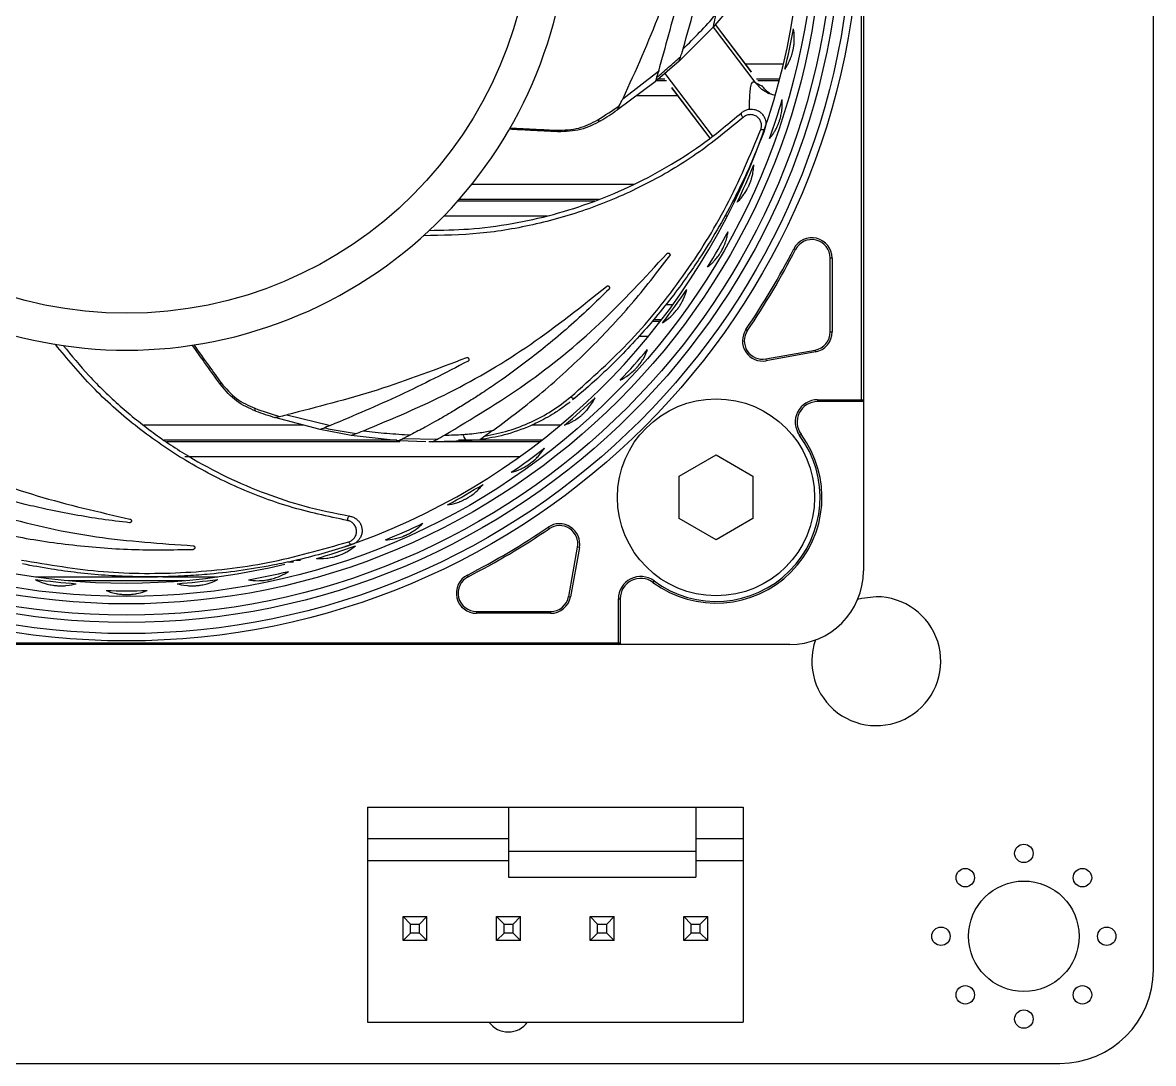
# Model space of a CAD drawing. Header units: millimetres. Extents: x -133.7 to -77.2, y -147.3 to -47.5.
# Drawn here: x -107.88 to -77.19, y -147.28 to -119.02 of the extents above; entities that cross this region are included whole.
import ezdxf

# ---------------------------------------------------------------- set-up
doc = ezdxf.new("R2010")
doc.units = ezdxf.units.MM

msp = doc.modelspace()

# ---------------------------------------------------------------- linework, layer by layer
at = {"color": 7, "linetype": 'Continuous', "lineweight": 25}
for p, q in [((-77.189, -144.744), (-77.189, -50.062)), ((-85.06, -97.91), (-85.06, -133.91)), ((-85.11, -129.31), (-85.11, -102.51)), ((-88.666, -118.59), (-89.143, -119.146)), ((-88.101, -120.351), (-89.074, -119.065)), ((-88.095, -120.359), (-89.074, -119.065)), ((-89.143, -119.146), (-90.064, -120.068)), ((-89.139, -119.142), (-88.008, -120.636)), ((-90.064, -120.068), (-90.713, -120.628)), ((-87.231, -120.144), (-88.257, -120.144)), ((-91.593, -121.089), (-90.626, -120.337)), ((-90.408, -120.594), (-90.674, -120.594)), ((-90.659, -120.544), (-90.446, -120.544)), ((-90.621, -120.319), (-90.6, -120.348)), ((-90.621, -120.319), (-90.6, -120.347)), ((-89.154, -122.094), (-90.441, -120.394)), ((-87.959, -120.544), (-87.331, -120.544)), ((-87.344, -120.594), (-87.921, -120.594)), ((-90.713, -120.628), (-91.737, -121.388)), ((-90.272, -120.78), (-89.231, -122.156)), ((-90.266, -120.788), (-89.231, -122.156)), ((-91.207, -120.994), (-90.11, -120.994)), ((-87.453, -120.994), (-87.66, -120.93)), ((-88.338, -123.337), (-88.319, -123.362)), ((-88.338, -123.337), (-88.319, -123.362)), ((-88.273, -123.259), (-88.291, -123.235)), ((-91.291, -123.413), (-95.695, -123.413)), ((-88.341, -123.413), (-88.375, -123.413)), ((-92.348, -123.863), (-96.074, -123.863)), ((-96.03, -123.813), (-92.23, -123.813)), ((-88.551, -123.863), (-88.599, -123.863)), ((-88.573, -123.813), (-88.527, -123.813)), ((-96.444, -124.263), (-93.643, -124.263)), ((-88.819, -124.263), (-88.749, -124.263)), ((-86.95, -125.16), (-86.905, -125.183)), ((-85.91, -125.41), (-85.96, -125.41)), ((-85.96, -127.418), (-85.96, -125.41)), ((-85.91, -125.41), (-85.91, -127.418)), ((-90.234, -126.681), (-90.427, -126.681)), ((-90.572, -127.131), (-90.792, -127.131)), ((-90.749, -127.081), (-90.533, -127.081)), ((-88.248, -127.351), (-88.206, -127.379)), ((-91.145, -127.531), (-90.891, -127.531)), ((-85.96, -127.418), (-85.91, -127.418)), ((-87.704, -128.152), (-86.371, -127.91)), ((-86.362, -127.959), (-87.695, -128.201)), ((-86.371, -127.91), (-86.362, -127.959)), ((-87.704, -128.152), (-87.695, -128.201)), ((-92.895, -129.22), (-92.953, -129.266)), ((-86.304, -129.26), (-85.06, -129.26)), ((-86.304, -129.26), (-86.304, -129.31)), ((-85.06, -129.31), (-86.304, -129.31)), ((-99.803, -130.068), (-101.036, -129.741)), ((-100.712, -129.668), (-99.521, -129.955)), ((-100.254, -129.949), (-104.589, -129.949)), ((-98.961, -130.227), (-99.803, -130.068)), ((-93.282, -129.949), (-94.061, -129.949)), ((-104.043, -130.349), (-97.727, -130.349)), ((-97.647, -130.399), (-103.968, -130.399)), ((-97.665, -130.372), (-98.961, -130.227)), ((-96.934, -130.398), (-97.665, -130.372)), ((-97.54, -130.309), (-96.633, -130.332)), ((-96.767, -130.404), (-96.851, -130.401)), ((-93.841, -130.399), (-96.809, -130.399)), ((-95.792, -130.376), (-96.767, -130.404)), ((-96.049, -130.349), (-93.776, -130.349)), ((-95.475, -130.346), (-95.792, -130.376)), ((-86.791, -130.227), (-86.751, -130.198)), ((-103.479, -130.799), (-94.377, -130.799)), ((-90.06, -131.333), (-89.06, -130.755)), ((-89.06, -130.755), (-88.06, -131.333)), ((-90.06, -132.487), (-90.06, -131.333)), ((-88.06, -131.333), (-88.06, -132.487)), ((-89.06, -133.065), (-90.06, -132.487)), ((-88.06, -132.487), (-89.06, -133.065)), ((-93.619, -132.722), (-93.591, -132.764)), ((-93.06, -134.599), (-92.818, -133.266)), ((-92.769, -133.275), (-93.011, -134.608)), ((-92.769, -133.275), (-92.818, -133.266)), ((-100.533, -133.667), (-100.682, -133.667)), ((-100.452, -133.617), (-100.342, -133.617)), ((-107.535, -134.067), (-104.22, -134.067)), ((-104.077, -134.067), (-102.585, -134.067)), ((-95.81, -134.02), (-95.787, -134.065)), ((-106.636, -134.167), (-103.484, -134.167)), ((-90.743, -134.179), (-90.772, -134.219)), ((-93.06, -134.599), (-93.011, -134.608)), ((-91.71, -135.91), (-91.71, -134.666)), ((-91.71, -134.666), (-91.66, -134.666)), ((-91.66, -134.666), (-91.66, -135.91)), ((-95.56, -135.01), (-95.56, -135.06)), ((-95.56, -135.01), (-93.552, -135.01)), ((-93.552, -135.01), (-93.552, -135.06)), ((-93.552, -135.06), (-95.56, -135.06)), ((-87.06, -135.91), (-123.06, -135.91)), ((-118.46, -135.86), (-91.66, -135.86)), ((-98.521, -140.322), (-88.321, -140.322)), ((-98.521, -140.322), (-98.521, -146.162)), ((-94.691, -140.322), (-94.691, -142.222)), ((-89.611, -140.322), (-89.611, -142.222)), ((-88.321, -140.322), (-88.321, -146.162)), ((-98.521, -141.172), (-94.691, -141.172)), ((-89.611, -141.172), (-88.321, -141.172)), ((-98.521, -141.772), (-94.691, -141.772)), ((-94.691, -141.522), (-89.611, -141.522)), ((-89.611, -141.772), (-88.321, -141.772)), ((-94.691, -142.222), (-89.611, -142.222)), ((-97.556, -143.297), (-97.355, -143.498)), ((-97.556, -143.297), (-96.906, -143.297)), ((-97.556, -143.947), (-97.556, -143.297)), ((-96.906, -143.297), (-97.107, -143.498)), ((-96.906, -143.947), (-96.906, -143.297)), ((-95.016, -143.297), (-94.815, -143.498)), ((-95.016, -143.297), (-94.366, -143.297)), ((-95.016, -143.947), (-95.016, -143.297)), ((-94.366, -143.297), (-94.567, -143.498)), ((-94.366, -143.947), (-94.366, -143.297)), ((-92.476, -143.297), (-92.275, -143.498)), ((-92.476, -143.297), (-91.826, -143.297)), ((-92.476, -143.947), (-92.476, -143.297)), ((-91.826, -143.297), (-92.027, -143.498)), ((-91.826, -143.947), (-91.826, -143.297)), ((-89.936, -143.947), (-89.936, -143.297)), ((-89.936, -143.297), (-89.735, -143.498)), ((-89.936, -143.297), (-89.286, -143.297)), ((-89.286, -143.297), (-89.487, -143.498)), ((-89.286, -143.947), (-89.286, -143.297)), ((-97.355, -143.498), (-97.107, -143.498)), ((-97.355, -143.746), (-97.355, -143.498)), ((-97.107, -143.746), (-97.107, -143.498)), ((-94.815, -143.498), (-94.567, -143.498)), ((-94.815, -143.746), (-94.815, -143.498)), ((-94.567, -143.746), (-94.567, -143.498)), ((-92.275, -143.498), (-92.027, -143.498)), ((-92.275, -143.746), (-92.275, -143.498)), ((-92.027, -143.746), (-92.027, -143.498)), ((-89.735, -143.746), (-89.735, -143.498)), ((-89.735, -143.498), (-89.487, -143.498)), ((-89.487, -143.746), (-89.487, -143.498)), ((-97.556, -143.947), (-97.355, -143.746)), ((-96.906, -143.947), (-97.556, -143.947)), ((-97.107, -143.746), (-97.355, -143.746)), ((-96.906, -143.947), (-97.107, -143.746)), ((-95.016, -143.947), (-94.815, -143.746)), ((-94.366, -143.947), (-95.016, -143.947)), ((-94.567, -143.746), (-94.815, -143.746)), ((-94.366, -143.947), (-94.567, -143.746)), ((-92.476, -143.947), (-92.275, -143.746)), ((-91.826, -143.947), (-92.476, -143.947)), ((-92.027, -143.746), (-92.275, -143.746)), ((-91.826, -143.947), (-92.027, -143.746)), ((-89.936, -143.947), (-89.735, -143.746)), ((-89.286, -143.947), (-89.936, -143.947)), ((-89.487, -143.746), (-89.735, -143.746)), ((-89.286, -143.947), (-89.487, -143.746)), ((-98.521, -146.162), (-88.321, -146.162)), ((-131.192, -147.284), (-79.729, -147.284))]:
    msp.add_line(p, q, dxfattribs=at)
at = {"color": 7, "linetype": 'Continuous', "lineweight": 25, "flags": 128}
for points in [[(-87.615, -120.951), (-87.814, -120.835), (-88.008, -120.636)], [(-88.373, -121.466), (-88.38, -121.475), (-88.382, -121.488), (-88.381, -121.504), (-88.376, -121.521), (-88.367, -121.54), (-88.355, -121.559), (-88.34, -121.576), (-88.324, -121.592)], [(-93.355, -121.983), (-93.359, -121.982), (-93.363, -121.98), (-93.366, -121.977), (-93.37, -121.972), (-93.373, -121.966), (-93.376, -121.959), (-93.378, -121.951), (-93.38, -121.942)], [(-87.732, -121.904), (-87.737, -121.913), (-87.746, -121.92), (-87.758, -121.925), (-87.772, -121.929), (-87.788, -121.93), (-87.806, -121.928), (-87.825, -121.925), (-87.843, -121.919)], [(-102.51, -128.848), (-102.512, -128.844), (-102.513, -128.84), (-102.512, -128.835), (-102.511, -128.829), (-102.508, -128.823), (-102.504, -128.817), (-102.499, -128.81), (-102.493, -128.802)], [(-92.895, -129.22), (-92.904, -129.225), (-92.915, -129.228), (-92.928, -129.227), (-92.942, -129.222), (-92.957, -129.215), (-92.971, -129.206), (-92.985, -129.194), (-92.999, -129.18)], [(-95.925, -130.202), (-95.916, -130.239), (-95.904, -130.274), (-95.889, -130.304), (-95.872, -130.33), (-95.853, -130.351), (-95.833, -130.366), (-95.813, -130.374), (-95.792, -130.376)], [(-99, -132.421), (-99.011, -132.421), (-99.023, -132.427), (-99.034, -132.438), (-99.045, -132.453), (-99.054, -132.471), (-99.061, -132.492), (-99.066, -132.515), (-99.068, -132.538)], [(-98.942, -133.195), (-98.952, -133.196), (-98.964, -133.194), (-98.975, -133.188), (-98.987, -133.179), (-98.998, -133.167), (-99.008, -133.152), (-99.016, -133.135), (-99.023, -133.117)], [(-84.71, -134.61), (-85.099, -134.654), (-85.216, -134.685)]]:
    msp.add_lwpolyline(points, dxfattribs=at)
at = {"color": 7, "linetype": 'Continuous', "lineweight": 25}
for centre, radius in [((-105.06, -115.91), 19.9), ((-105.06, -115.91), 19.7), ((-105.06, -115.91), 19.4), ((-105.06, -115.91), 19.2), ((-105.06, -115.91), 18.894), ((-105.06, -115.91), 18.694), ((-105.06, -115.91), 11), ((-89.06, -131.91), 2.675), ((-80.705, -141.581), 0.25), ((-82.296, -142.24), 0.25), ((-79.114, -142.24), 0.25), ((-80.705, -143.831), 1.5), ((-82.955, -143.831), 0.25), ((-78.455, -143.831), 0.25), ((-82.296, -145.422), 0.25), ((-79.114, -145.422), 0.25), ((-80.705, -146.081), 0.25)]:
    msp.add_circle(centre, radius, dxfattribs=at)
for centre, radius, start, end in [((-105.06, -115.91), 18.325, 29.7906, 283.5635), ((-105.06, -115.91), 12, 24.3792, 204.3792), ((-105.06, -115.91), 18.325, 288.5467, 26.0523), ((-105.06, -115.91), 12, 204.3792, 24.3792), ((-105.06, -115.91), 18.397, 346.2682, 349.7318), ((-85.401, -115.662), 5.617, 242.3402, 244.5996), ((-105.06, -115.91), 18.539, 340.2813, 343.7187), ((-99.88, -109.376), 14.446, 301.7795, 304.5881), ((-99.873, -109.35), 14.529, 301.9091, 304.0542), ((-92.215, -121.618), 0.0692, 213.9694, 287.9838), ((-105.06, -115.91), 18.397, 334.2682, 337.7318), ((-105.06, -115.91), 18.539, 328.2813, 331.7187), ((-86.46, -125.41), 0.55, 0, 152.9442), ((-86.46, -125.41), 0.5, 0, 152.9442), ((-105.06, -115.91), 20.336, 325.7651, 332.9442), ((-105.06, -115.91), 20.386, 325.7651, 332.9442), ((-105.06, -115.91), 18.397, 322.2682, 325.7318), ((-87.793, -127.66), 0.55, 145.7651, 280.2877), ((-87.793, -127.66), 0.5, 145.7651, 280.2877), ((-86.46, -127.418), 0.5, 280.2877, 360), ((-86.46, -127.418), 0.55, 280.2877, 0), ((-105.06, -115.91), 18.539, 316.2813, 319.7187), ((-105.06, -115.91), 18.397, 310.2682, 313.7318), ((-101.514, -129.512), 0.0692, 162.5409, 236.5552), ((-96.722, -115.886), 14.446, 250.3509, 253.1595), ((-86.304, -129.866), 0.606, 90, 216.5553), ((-86.304, -129.866), 0.556, 90, 216.5553), ((-85.11, -129.26), 0.05, 270, 0), ((-96.697, -115.875), 14.529, 250.4806, 252.6256), ((-96.752, -115.871), 14.354, 271.2803, 273.3), ((-89.06, -131.91), 2.875, 233.4447, 36.5553), ((-89.06, -131.91), 2.825, 233.4447, 36.5553), ((-105.06, -115.91), 18.539, 304.2813, 307.7187), ((-105.06, -115.91), 18.397, 298.2682, 301.7318), ((-105.06, -115.91), 18.539, 292.2813, 295.7187), ((-105.06, -115.91), 20.336, 297.0558, 304.2349), ((-105.06, -115.91), 20.386, 297.0558, 304.2349), ((-93.31, -133.177), 0.55, 349.7123, 124.2349), ((-93.31, -133.177), 0.5, 349.7123, 124.2349), ((-105.06, -115.91), 18.397, 286.2682, 289.7318), ((-105.06, -115.91), 18.539, 280.2813, 283.7187), ((-95.56, -134.51), 0.55, 117.0558, 270), ((-95.56, -134.51), 0.5, 117.0558, 270), ((-91.104, -134.666), 0.606, 53.4447, 180), ((-91.104, -134.666), 0.556, 53.4447, 180), ((-87.06, -133.91), 2, 270, 0), ((-105.06, -115.91), 18.397, 262.2682, 265.7318), ((-105.06, -115.91), 18.397, 274.2682, 277.7318), ((-105.06, -115.91), 18.539, 268.2813, 271.7187), ((-93.552, -134.51), 0.5, 270, 349.7123), ((-93.552, -134.51), 0.55, 270, 349.7123), ((-84.71, -136.36), 1.75, 160.8003, 90), ((-91.71, -135.86), 0.05, 270, 360), ((-79.729, -144.744), 2.54, 270, 360), ((-94.701, -145.782), 0.648, 215.9225, 324.0775)]:
    msp.add_arc(centre, radius, start, end, dxfattribs=at)
for points, knots in [([(-89.953, -119.729), (-89.722, -118.912), (-89.261, -117.28), (-88.905, -114.729), (-88.907, -112.996), (-88.908, -112.128)], [0, 0, 0, 0, 0.333616, 0.665951, 1, 1, 1, 1]), ([(-89.759, -116.307), (-90.022, -117.132), (-90.549, -118.781), (-91.245, -120.32), (-91.593, -121.089)], [0, 0, 0, 0, 0.500068, 1, 1, 1, 1]), ([(-89.662, -116.331), (-89.798, -117.007), (-90.068, -118.36), (-90.44, -119.678), (-90.626, -120.337)], [0, 0, 0, 0, 0.500032, 1, 1, 1, 1]), ([(-89.953, -119.729), (-89.802, -119.581), (-89.499, -119.282), (-89.214, -118.962), (-89.071, -118.801)], [0, 0, 0, 0, 0.497211, 1, 1, 1, 1]), ([(-89.071, -118.801), (-89.091, -118.897), (-89.116, -119.023), (-89.139, -119.128), (-89.141, -119.14), (-89.143, -119.145)], [0, 0, 0, 0, 0.631739, 0.828064, 1, 1, 1, 1]), ([(-87.188, -120.277), (-87.172, -120.251), (-87.141, -120.204), (-87.096, -120.122), (-87.06, -120.044), (-87.03, -119.971), (-87.008, -119.907), (-86.991, -119.851), (-86.978, -119.8), (-86.972, -119.777), (-86.969, -119.765), (-86.967, -119.755), (-86.965, -119.744), (-86.962, -119.728), (-86.956, -119.696), (-86.944, -119.618), (-86.94, -119.57), (-86.937, -119.519), (-86.935, -119.465), (-86.935, -119.384), (-86.943, -119.285), (-86.952, -119.223), (-86.957, -119.189)], [0, 0, 0, 0, 0.14978, 0.272557, 0.368405, 0.422713, 0.462117, 0.487059, 0.49464, 0.497513, 0.49881, 0.500064, 0.501666, 0.503363, 0.507335, 0.518803, 0.570455, 0.594326, 0.62178, 0.700752, 0.833349, 1, 1, 1, 1]), ([(-90.678, -120.512), (-90.567, -120.419), (-90.343, -120.231), (-90.127, -120.033), (-90.019, -119.933)], [0, 0, 0, 0, 0.497734, 1, 1, 1, 1]), ([(-90.064, -120.068), (-90.064, -120.066), (-90.062, -120.062), (-90.051, -120.028), (-90.018, -119.931), (-89.98, -119.812), (-89.953, -119.729)], [0, 0, 0, 0, 0.096395, 0.211802, 0.448584, 1, 1, 1, 1]), ([(-90.626, -120.337), (-90.648, -120.413), (-90.679, -120.517), (-90.707, -120.609), (-90.711, -120.622), (-90.713, -120.628)], [0, 0, 0, 0, 0.573813, 0.788863, 1, 1, 1, 1]), ([(-88.151, -121.369), (-88.15, -121.292), (-88.15, -121.13), (-88.138, -120.919), (-88.119, -120.765), (-88.095, -120.677), (-88.071, -120.632), (-88.042, -120.615), (-88.019, -120.629), (-88.008, -120.636)], [0, 0, 0, 0, 0.199731, 0.419095, 0.598716, 0.702606, 0.799529, 0.897856, 1, 1, 1, 1]), ([(-87.567, -120.959), (-87.581, -120.952), (-87.678, -120.9), (-87.749, -120.811), (-87.81, -120.735)], [0, 0, 0, 0, 0.138528, 1, 1, 1, 1]), ([(-91.737, -121.388), (-91.736, -121.385), (-91.731, -121.375), (-91.681, -121.272), (-91.625, -121.155), (-91.593, -121.089)], [0, 0, 0, 0, 0.111661, 0.496397, 1, 1, 1, 1]), ([(-87.608, -122.165), (-87.588, -122.141), (-87.553, -122.098), (-87.5, -122.02), (-87.455, -121.946), (-87.418, -121.877), (-87.389, -121.816), (-87.366, -121.762), (-87.348, -121.713), (-87.34, -121.69), (-87.336, -121.678), (-87.333, -121.667), (-87.328, -121.653), (-87.321, -121.63), (-87.308, -121.583), (-87.293, -121.523), (-87.28, -121.452), (-87.272, -121.397), (-87.268, -121.354), (-87.265, -121.325), (-87.262, -121.27), (-87.26, -121.194), (-87.262, -121.138), (-87.264, -121.108)], [0, 0, 0, 0, 0.1497749, 0.2725474, 0.3683915, 0.4226967, 0.4620992, 0.4870381, 0.494617, 0.4974887, 0.4987854, 0.5000385, 0.5023755, 0.5049883, 0.5117598, 0.5336885, 0.5765662, 0.6381374, 0.6691853, 0.6983219, 0.7298103, 0.8517883, 1, 1, 1, 1]), ([(-96.848, -124.66), (-96.491, -124.654), (-95.743, -124.641), (-94.612, -124.493), (-93.472, -124.243), (-92.365, -123.889), (-91.29, -123.433), (-90.288, -122.891), (-89.303, -122.248), (-88.699, -121.74), (-88.373, -121.466)], [0, 0, 0, 0, 0.119423, 0.250158, 0.375112, 0.500514, 0.625814, 0.750137, 0.865044, 1, 1, 1, 1]), ([(-88.373, -121.466), (-88.347, -121.446), (-88.296, -121.407), (-88.205, -121.373), (-88.115, -121.361), (-88.025, -121.37), (-87.939, -121.398), (-87.859, -121.446), (-87.789, -121.514), (-87.758, -121.57), (-87.743, -121.599)], [0, 0, 0, 0, 0.138864, 0.268026, 0.388296, 0.50068, 0.617234, 0.738485, 0.865706, 1, 1, 1, 1]), ([(-87.843, -121.919), (-87.835, -121.89), (-87.819, -121.831), (-87.829, -121.738), (-87.868, -121.648), (-87.927, -121.584), (-87.988, -121.546), (-88.038, -121.526), (-88.091, -121.516), (-88.162, -121.515), (-88.247, -121.535), (-88.298, -121.573), (-88.324, -121.592)], [0, 0, 0, 0, 0.124573, 0.248883, 0.373297, 0.49789, 0.560426, 0.62304, 0.685763, 0.748714, 0.874144, 1, 1, 1, 1]), ([(-88.324, -121.592), (-88.74, -121.935), (-89.569, -122.619), (-90.955, -123.429), (-92.414, -124.07), (-93.931, -124.514), (-95.474, -124.779), (-96.494, -124.796), (-97.005, -124.805)], [0, 0, 0, 0, 0.166921, 0.332838, 0.499694, 0.66689, 0.833086, 1, 1, 1, 1]), ([(-93.38, -121.942), (-93.176, -121.934), (-92.766, -121.919), (-92.437, -121.744), (-92.272, -121.657)], [0, 0, 0, 0, 0.49879, 1, 1, 1, 1]), ([(-92.193, -121.684), (-92.367, -121.776), (-92.713, -121.96), (-93.142, -121.976), (-93.355, -121.983)], [0, 0, 0, 0, 0.501521, 1, 1, 1, 1]), ([(-87.743, -121.599), (-87.726, -121.65), (-87.692, -121.752), (-87.718, -121.853), (-87.732, -121.904)], [0, 0, 0, 0, 0.497018, 1, 1, 1, 1]), ([(-93.355, -121.983), (-93.603, -121.97), (-94.045, -121.947), (-94.479, -121.924), (-94.67, -121.914)], [0, 0, 0, 0, 0.559985, 1, 1, 1, 1]), ([(-94.649, -121.877), (-94.414, -121.889), (-93.995, -121.91), (-93.568, -121.932), (-93.38, -121.942)], [0, 0, 0, 0, 0.559988, 1, 1, 1, 1]), ([(-92.999, -129.18), (-92.44, -128.679), (-91.327, -127.681), (-89.922, -125.922), (-88.717, -124.012), (-88.135, -122.618), (-87.843, -121.919)], [0, 0, 0, 0, 0.250066, 0.498539, 0.748314, 1, 1, 1, 1]), ([(-87.732, -121.904), (-87.823, -122.141), (-88.006, -122.614), (-88.296, -123.258), (-88.632, -123.94), (-89.021, -124.647), (-89.448, -125.335), (-89.862, -125.943), (-90.279, -126.507), (-90.749, -127.09), (-91.256, -127.666), (-91.769, -128.198), (-92.313, -128.72), (-92.694, -129.048), (-92.895, -129.22)], [0, 0, 0, 0, 0.083922, 0.167842, 0.233354, 0.335298, 0.434931, 0.501492, 0.578711, 0.667087, 0.749954, 0.833035, 0.912189, 1, 1, 1, 1]), ([(-88.487, -123.897), (-88.434, -123.845), (-88.368, -123.778), (-88.254, -123.61), (-88.205, -123.522), (-88.182, -123.475), (-88.17, -123.451), (-88.163, -123.435), (-88.157, -123.422), (-88.15, -123.405), (-88.137, -123.372), (-88.111, -123.305), (-88.07, -123.171), (-88.045, -123.025), (-88.038, -122.934), (-88.035, -122.882)], [0, 0, 0, 0, 0.368393, 0.462064, 0.48701, 0.494592, 0.497466, 0.500006, 0.50175, 0.503612, 0.508053, 0.521193, 0.568034, 0.749282, 1, 1, 1, 1]), ([(-89.29, -125.657), (-89.266, -125.638), (-89.222, -125.602), (-89.154, -125.538), (-89.095, -125.475), (-89.044, -125.414), (-89.003, -125.361), (-88.97, -125.313), (-88.942, -125.269), (-88.929, -125.248), (-88.923, -125.237), (-88.917, -125.228), (-88.911, -125.217), (-88.901, -125.199), (-88.882, -125.163), (-88.854, -125.106), (-88.825, -125.039), (-88.798, -124.967), (-88.781, -124.909), (-88.765, -124.853), (-88.753, -124.801), (-88.742, -124.745), (-88.736, -124.711), (-88.734, -124.694)], [0, 0, 0, 0, 0.1497752, 0.2725481, 0.3683924, 0.4226978, 0.4621003, 0.4870393, 0.4946182, 0.4974899, 0.4987866, 0.5000397, 0.5020219, 0.5041777, 0.5095037, 0.5259449, 0.5674262, 0.6300426, 0.7062453, 0.7480126, 0.8294099, 0.9145297, 1, 1, 1, 1]), ([(-96.431, -130.222), (-95.688, -129.776), (-94.206, -128.887), (-92.176, -127.232), (-90.991, -125.941), (-90.397, -125.293)], [0, 0, 0, 0, 0.333641, 0.665861, 1, 1, 1, 1]), ([(-95.099, -130.082), (-94.654, -129.747), (-93.756, -129.071), (-92.51, -127.922), (-91.348, -126.691), (-90.66, -125.798), (-90.318, -125.355)], [0, 0, 0, 0, 0.247839, 0.500123, 0.752193, 1, 1, 1, 1]), ([(-90.397, -125.293), (-90.393, -125.289), (-90.384, -125.28), (-90.366, -125.274), (-90.345, -125.275), (-90.326, -125.285), (-90.313, -125.302), (-90.308, -125.321), (-90.309, -125.34), (-90.315, -125.35), (-90.318, -125.355)], [0, 0, 0, 0, 0.124726, 0.249591, 0.374037, 0.498517, 0.623585, 0.748903, 0.874342, 1, 1, 1, 1]), ([(-98.627, -130.102), (-97.844, -129.773), (-96.281, -129.116), (-94.064, -127.804), (-92.711, -126.722), (-92.032, -126.18)], [0, 0, 0, 0, 0.333616, 0.665951, 1, 1, 1, 1]), ([(-91.964, -126.253), (-92.143, -126.43), (-92.5, -126.784), (-93.058, -127.289), (-93.598, -127.747), (-94.242, -128.258), (-94.834, -128.691), (-95.368, -129.051), (-95.663, -129.242), (-95.933, -129.411), (-96.197, -129.572), (-96.469, -129.731), (-96.715, -129.871), (-96.999, -130.028), (-97.218, -130.143), (-97.351, -130.213)], [0, 0, 0, 0, 0.111845, 0.22335, 0.33521, 0.427241, 0.59019, 0.663299, 0.715788, 0.747635, 0.805853, 0.854276, 0.888859, 0.932447, 1, 1, 1, 1]), ([(-92.032, -126.18), (-92.027, -126.177), (-92.018, -126.17), (-91.999, -126.167), (-91.978, -126.171), (-91.961, -126.184), (-91.951, -126.203), (-91.949, -126.222), (-91.953, -126.239), (-91.96, -126.249), (-91.964, -126.253)], [0, 0, 0, 0, 0.124711, 0.249538, 0.374205, 0.498728, 0.623629, 0.748936, 0.87431, 1, 1, 1, 1]), ([(-90.51, -127.169), (-90.447, -127.128), (-90.368, -127.077), (-90.222, -126.936), (-90.156, -126.86), (-90.123, -126.819), (-90.107, -126.798), (-90.096, -126.782), (-90.085, -126.767), (-90.069, -126.745), (-90.04, -126.701), (-89.988, -126.614), (-89.9, -126.432), (-89.875, -126.341), (-89.856, -126.269)], [0, 0, 0, 0, 0.368385, 0.462054, 0.486999, 0.494581, 0.497454, 0.499995, 0.502534, 0.505404, 0.512978, 0.537909, 0.631565, 1, 1, 1, 1]), ([(-99.068, -132.538), (-99.595, -132.426), (-100.646, -132.204), (-102.144, -131.626), (-103.555, -130.885), (-104.848, -129.976), (-106.017, -128.934), (-106.667, -128.148), (-106.992, -127.753)], [0, 0, 0, 0, 0.166921, 0.332838, 0.499694, 0.66689, 0.833086, 1, 1, 1, 1]), ([(-106.78, -127.786), (-106.553, -128.061), (-106.077, -128.638), (-105.256, -129.431), (-104.35, -130.166), (-103.383, -130.81), (-102.357, -131.366), (-101.308, -131.812), (-100.19, -132.181), (-99.417, -132.337), (-99, -132.421)], [0, 0, 0, 0, 0.119423, 0.250158, 0.375112, 0.500514, 0.625814, 0.750137, 0.865044, 1, 1, 1, 1]), ([(-102.51, -128.848), (-102.655, -128.646), (-102.912, -128.286), (-103.165, -127.932), (-103.276, -127.777)], [0, 0, 0, 0, 0.559985, 1, 1, 1, 1]), ([(-103.234, -127.77), (-103.097, -127.961), (-102.852, -128.302), (-102.603, -128.65), (-102.493, -128.802)], [0, 0, 0, 0, 0.559988, 1, 1, 1, 1]), ([(-91.661, -128.723), (-91.594, -128.689), (-91.51, -128.646), (-91.351, -128.522), (-91.276, -128.453), (-91.24, -128.416), (-91.221, -128.396), (-91.209, -128.382), (-91.196, -128.368), (-91.178, -128.347), (-91.145, -128.307), (-91.084, -128.226), (-90.977, -128.054), (-90.943, -127.966), (-90.917, -127.897)], [0, 0, 0, 0, 0.368391, 0.462059, 0.487003, 0.494583, 0.497456, 0.499995, 0.502533, 0.505402, 0.512974, 0.537904, 0.63156, 1, 1, 1, 1]), ([(-95.831, -128.12), (-96.64, -128.429), (-98.257, -129.046), (-99.894, -129.46), (-100.712, -129.668)], [0, 0, 0, 0, 0.500068, 1, 1, 1, 1]), ([(-95.789, -128.211), (-96.402, -128.527), (-97.628, -129.159), (-98.89, -129.69), (-99.521, -129.955)], [0, 0, 0, 0, 0.500032, 1, 1, 1, 1]), ([(-95.789, -128.211), (-95.784, -128.207), (-95.773, -128.2), (-95.764, -128.184), (-95.761, -128.166), (-95.765, -128.148), (-95.773, -128.135), (-95.782, -128.126), (-95.794, -128.119), (-95.812, -128.115), (-95.825, -128.118), (-95.831, -128.12)], [0, 0, 0, 0, 0.1345577, 0.268901, 0.3897659, 0.4993699, 0.5992093, 0.6521973, 0.7286741, 0.860229, 1, 1, 1, 1]), ([(-101.552, -129.569), (-101.732, -129.491), (-102.092, -129.335), (-102.371, -129.01), (-102.51, -128.848)], [0, 0, 0, 0, 0.5015212, 1, 1, 1, 1]), ([(-102.493, -128.802), (-102.36, -128.957), (-102.092, -129.268), (-101.751, -129.417), (-101.58, -129.491)], [0, 0, 0, 0, 0.49879, 1, 1, 1, 1]), ([(-95.334, -130.248), (-95.119, -130.204), (-94.69, -130.115), (-94.083, -129.877), (-93.51, -129.574), (-93.17, -129.311), (-92.999, -129.18)], [0, 0, 0, 0, 0.251101, 0.501071, 0.74959, 1, 1, 1, 1]), ([(-93.169, -129.948), (-93.099, -129.921), (-93.011, -129.887), (-92.839, -129.78), (-92.758, -129.719), (-92.718, -129.686), (-92.697, -129.668), (-92.683, -129.656), (-92.669, -129.643), (-92.65, -129.625), (-92.612, -129.588), (-92.543, -129.514), (-92.419, -129.354), (-92.376, -129.27), (-92.342, -129.204)], [0, 0, 0, 0, 0.3683851, 0.4620538, 0.4869991, 0.4945811, 0.4974544, 0.4999951, 0.5025343, 0.5054045, 0.5129784, 0.5379091, 0.6315655, 1, 1, 1, 1]), ([(-93.02, -129.317), (-93.072, -129.359), (-93.208, -129.467), (-93.432, -129.615), (-93.676, -129.759), (-93.893, -129.873), (-94.259, -130.042), (-94.776, -130.229), (-95.252, -130.309), (-95.475, -130.346)], [0, 0, 0, 0, 0.075034, 0.194837, 0.300377, 0.391653, 0.468663, 0.750986, 1, 1, 1, 1]), ([(-112.145, -129.788), (-111.399, -130.195), (-109.911, -131.008), (-107.503, -131.923), (-105.814, -132.306), (-104.967, -132.499)], [0, 0, 0, 0, 0.333616, 0.665951, 1, 1, 1, 1]), ([(-101.036, -129.741), (-101.033, -129.741), (-101.023, -129.738), (-100.91, -129.713), (-100.784, -129.684), (-100.712, -129.668)], [0, 0, 0, 0, 0.111661, 0.496397, 1, 1, 1, 1]), ([(-99.521, -129.955), (-99.595, -129.985), (-99.696, -130.026), (-99.785, -130.061), (-99.797, -130.066), (-99.803, -130.068)], [0, 0, 0, 0, 0.573813, 0.788863, 1, 1, 1, 1]), ([(-99.691, -130.024), (-99.548, -130.053), (-99.263, -130.111), (-98.973, -130.155), (-98.828, -130.178)], [0, 0, 0, 0, 0.497734, 1, 1, 1, 1]), ([(-98.961, -130.227), (-98.96, -130.226), (-98.956, -130.225), (-98.921, -130.212), (-98.825, -130.177), (-98.709, -130.133), (-98.627, -130.102)], [0, 0, 0, 0, 0.096395, 0.211802, 0.448584, 1, 1, 1, 1]), ([(-98.627, -130.102), (-98.417, -130.127), (-97.994, -130.178), (-97.566, -130.201), (-97.351, -130.213)], [0, 0, 0, 0, 0.4972112, 1, 1, 1, 1]), ([(-95.925, -130.202), (-95.769, -130.189), (-95.49, -130.166), (-95.218, -130.107), (-95.099, -130.082)], [0, 0, 0, 0, 0.559931, 1, 1, 1, 1]), ([(-95.099, -130.082), (-95.195, -130.15), (-95.328, -130.245), (-95.438, -130.321), (-95.47, -130.343), (-95.473, -130.345), (-95.475, -130.346)], [0, 0, 0, 0, 0.6009176, 0.8344941, 0.924617, 1, 1, 1, 1]), ([(-97.351, -130.213), (-97.439, -130.258), (-97.553, -130.316), (-97.649, -130.364), (-97.66, -130.369), (-97.665, -130.372)], [0, 0, 0, 0, 0.631739, 0.828064, 1, 1, 1, 1]), ([(-96.767, -130.404), (-96.757, -130.399), (-96.735, -130.387), (-96.615, -130.323), (-96.504, -130.262), (-96.431, -130.222)], [0, 0, 0, 0, 0.230316, 0.495914, 1, 1, 1, 1]), ([(-94.618, -131.229), (-94.545, -131.209), (-94.455, -131.185), (-94.272, -131.097), (-94.185, -131.045), (-94.142, -131.016), (-94.12, -131), (-94.104, -130.989), (-94.089, -130.978), (-94.068, -130.962), (-94.027, -130.929), (-93.95, -130.863), (-93.81, -130.717), (-93.759, -130.638), (-93.718, -130.575)], [0, 0, 0, 0, 0.368391, 0.462059, 0.487003, 0.494583, 0.497456, 0.499995, 0.502533, 0.505402, 0.512974, 0.537904, 0.63156, 1, 1, 1, 1]), ([(-104.981, -132.598), (-105.231, -132.568), (-105.731, -132.509), (-106.474, -132.388), (-107.168, -132.252), (-107.969, -132.067), (-108.677, -131.874), (-109.291, -131.681), (-109.625, -131.569), (-109.925, -131.464), (-110.215, -131.357), (-110.509, -131.244), (-110.772, -131.139), (-111.072, -131.015), (-111.298, -130.915), (-111.436, -130.855)], [0, 0, 0, 0, 0.111845, 0.22335, 0.33521, 0.427241, 0.59019, 0.663299, 0.715788, 0.747635, 0.805853, 0.854276, 0.888859, 0.932447, 1, 1, 1, 1]), ([(-110.869, -131.58), (-110.058, -131.883), (-108.438, -132.487), (-105.879, -133.043), (-104.13, -133.164), (-103.253, -133.224)], [0, 0, 0, 0, 0.333641, 0.665861, 1, 1, 1, 1]), ([(-96.347, -132.113), (-96.273, -132.102), (-96.18, -132.087), (-95.99, -132.018), (-95.898, -131.975), (-95.852, -131.951), (-95.828, -131.938), (-95.812, -131.929), (-95.795, -131.919), (-95.772, -131.905), (-95.728, -131.877), (-95.645, -131.819), (-95.49, -131.688), (-95.431, -131.616), (-95.384, -131.557)], [0, 0, 0, 0, 0.368385, 0.462054, 0.486999, 0.494581, 0.497454, 0.499995, 0.502534, 0.505404, 0.512978, 0.537909, 0.631565, 1, 1, 1, 1]), ([(-109.929, -132.534), (-109.39, -132.673), (-108.302, -132.954), (-106.627, -133.211), (-104.94, -133.352), (-103.812, -133.333), (-103.253, -133.324)], [0, 0, 0, 0, 0.247839, 0.500123, 0.752193, 1, 1, 1, 1]), ([(-104.967, -132.499), (-104.961, -132.5), (-104.95, -132.504), (-104.935, -132.517), (-104.926, -132.535), (-104.925, -132.557), (-104.934, -132.577), (-104.947, -132.59), (-104.964, -132.598), (-104.976, -132.598), (-104.981, -132.598)], [0, 0, 0, 0, 0.1247111, 0.2495383, 0.3742046, 0.4987285, 0.6236289, 0.7489359, 0.8743104, 1, 1, 1, 1]), ([(-99.023, -133.117), (-98.996, -133.105), (-98.94, -133.082), (-98.873, -133.015), (-98.827, -132.929), (-98.814, -132.842), (-98.822, -132.772), (-98.838, -132.72), (-98.863, -132.672), (-98.906, -132.616), (-98.975, -132.562), (-99.037, -132.546), (-99.068, -132.538)], [0, 0, 0, 0, 0.124573, 0.248883, 0.373297, 0.49789, 0.560426, 0.62304, 0.685763, 0.748714, 0.874144, 1, 1, 1, 1]), ([(-99, -132.421), (-98.967, -132.428), (-98.905, -132.444), (-98.823, -132.494), (-98.757, -132.557), (-98.708, -132.632), (-98.676, -132.717), (-98.664, -132.81), (-98.673, -132.907), (-98.698, -132.966), (-98.711, -132.997)], [0, 0, 0, 0, 0.138864, 0.268026, 0.388296, 0.50068, 0.617234, 0.738485, 0.865706, 1, 1, 1, 1]), ([(-98.031, -133.065), (-97.956, -133.061), (-97.862, -133.056), (-97.666, -133.008), (-97.57, -132.975), (-97.521, -132.956), (-97.496, -132.945), (-97.479, -132.938), (-97.461, -132.93), (-97.437, -132.918), (-97.39, -132.895), (-97.302, -132.846), (-97.134, -132.732), (-97.068, -132.666), (-97.015, -132.613)], [0, 0, 0, 0, 0.368391, 0.462059, 0.487003, 0.494583, 0.497456, 0.499995, 0.502533, 0.505402, 0.512974, 0.537904, 0.63156, 1, 1, 1, 1]), ([(-107.915, -133.613), (-107.175, -133.738), (-105.701, -133.986), (-103.449, -133.988), (-101.204, -133.739), (-99.752, -133.325), (-99.023, -133.117)], [0, 0, 0, 0, 0.2500665, 0.4985394, 0.7483144, 1, 1, 1, 1]), ([(-98.942, -133.195), (-99.184, -133.271), (-99.668, -133.424), (-100.353, -133.599), (-101.095, -133.76), (-101.89, -133.897), (-102.695, -133.992), (-103.428, -134.047), (-104.129, -134.074), (-104.878, -134.07), (-105.644, -134.032), (-106.38, -133.963), (-107.128, -133.863), (-107.622, -133.769), (-107.881, -133.72)], [0, 0, 0, 0, 0.0839216, 0.1678418, 0.2333542, 0.3352983, 0.4349311, 0.5014924, 0.5787114, 0.667087, 0.7499537, 0.8330355, 0.9121889, 1, 1, 1, 1]), ([(-98.711, -132.997), (-98.74, -133.041), (-98.799, -133.131), (-98.894, -133.174), (-98.942, -133.195)], [0, 0, 0, 0, 0.497018, 1, 1, 1, 1]), ([(-103.253, -133.224), (-103.247, -133.225), (-103.236, -133.227), (-103.22, -133.237), (-103.208, -133.254), (-103.203, -133.275), (-103.208, -133.296), (-103.22, -133.311), (-103.236, -133.322), (-103.247, -133.323), (-103.253, -133.324)], [0, 0, 0, 0, 0.1247262, 0.2495912, 0.3740365, 0.4985173, 0.6235849, 0.7489029, 0.874342, 1, 1, 1, 1]), ([(-99.906, -133.571), (-99.832, -133.575), (-99.738, -133.58), (-99.537, -133.552), (-99.438, -133.529), (-99.388, -133.515), (-99.362, -133.507), (-99.344, -133.502), (-99.326, -133.496), (-99.301, -133.487), (-99.252, -133.469), (-99.159, -133.429), (-98.98, -133.333), (-98.907, -133.274), (-98.849, -133.227)], [0, 0, 0, 0, 0.368385, 0.462054, 0.486999, 0.494581, 0.497454, 0.499995, 0.502534, 0.505404, 0.512978, 0.537909, 0.631565, 1, 1, 1, 1]), ([(-101.751, -134.152), (-101.677, -134.164), (-101.584, -134.178), (-101.382, -134.171), (-101.281, -134.159), (-101.23, -134.151), (-101.203, -134.145), (-101.185, -134.142), (-101.166, -134.138), (-101.14, -134.131), (-101.089, -134.118), (-100.993, -134.089), (-100.805, -134.012), (-100.726, -133.961), (-100.663, -133.921)], [0, 0, 0, 0, 0.368391, 0.462059, 0.487003, 0.494583, 0.497456, 0.499995, 0.502533, 0.505402, 0.512974, 0.537904, 0.63156, 1, 1, 1, 1]), ([(-107.535, -134.14), (-107.468, -134.174), (-107.385, -134.217), (-107.19, -134.273), (-107.091, -134.292), (-107.039, -134.3), (-107.012, -134.303), (-106.993, -134.306), (-106.974, -134.307), (-106.948, -134.31), (-106.896, -134.313), (-106.794, -134.314), (-106.592, -134.3), (-106.501, -134.276), (-106.429, -134.256)], [0, 0, 0, 0, 0.368385, 0.462054, 0.486999, 0.494581, 0.497454, 0.499995, 0.502534, 0.505404, 0.512978, 0.537909, 0.631565, 1, 1, 1, 1]), ([(-103.691, -134.256), (-103.619, -134.276), (-103.528, -134.3), (-103.326, -134.314), (-103.224, -134.313), (-103.172, -134.31), (-103.146, -134.307), (-103.127, -134.306), (-103.108, -134.303), (-103.081, -134.3), (-103.029, -134.292), (-102.93, -134.273), (-102.735, -134.217), (-102.652, -134.174), (-102.585, -134.14)], [0, 0, 0, 0, 0.368385, 0.462054, 0.486999, 0.494581, 0.497454, 0.499995, 0.502534, 0.505404, 0.512978, 0.537909, 0.631565, 1, 1, 1, 1]), ([(-105.616, -134.441), (-105.546, -134.468), (-105.459, -134.502), (-105.259, -134.537), (-105.158, -134.546), (-105.106, -134.548), (-105.079, -134.549), (-105.06, -134.549), (-105.041, -134.549), (-105.014, -134.548), (-104.962, -134.546), (-104.861, -134.537), (-104.661, -134.502), (-104.574, -134.468), (-104.504, -134.441)], [0, 0, 0, 0, 0.368391, 0.462059, 0.487003, 0.494583, 0.497456, 0.499995, 0.502533, 0.505402, 0.512974, 0.537904, 0.63156, 1, 1, 1, 1])]:
    msp.add_open_spline(points, degree=3, knots=knots, dxfattribs=at)

doc.saveas('drawing.dxf')
